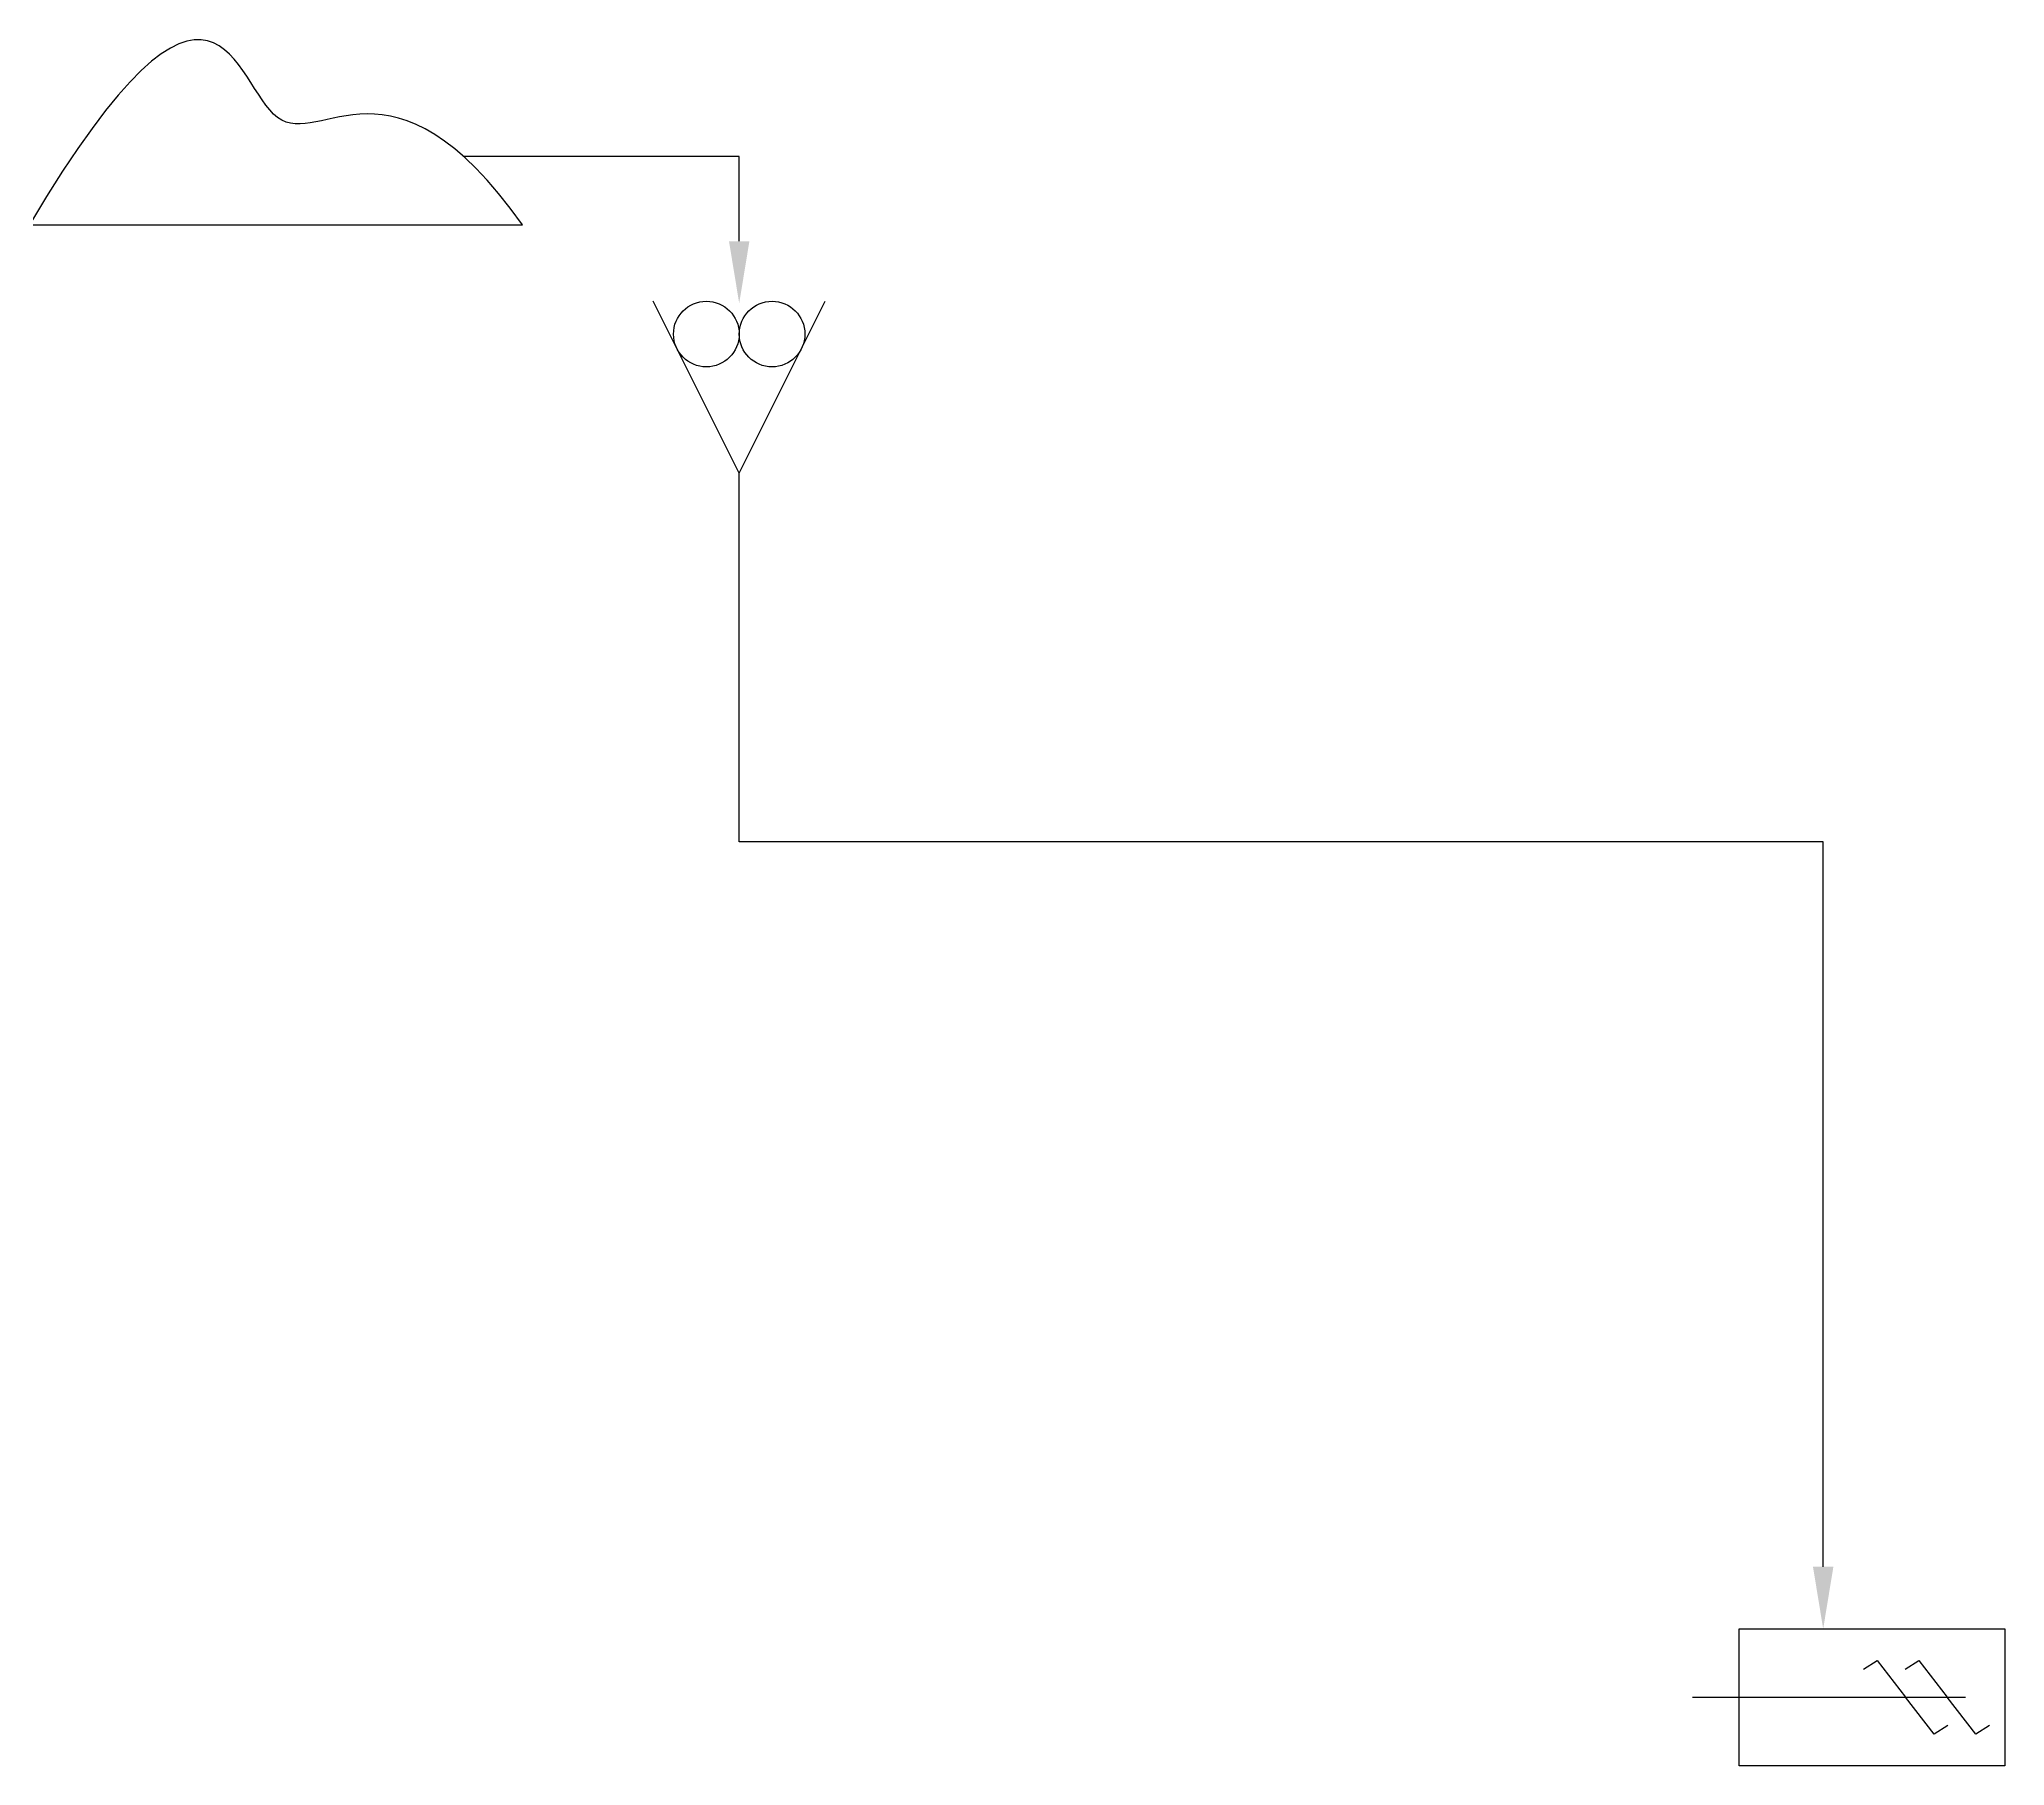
# Model space of a CAD drawing. Header units: millimetres. Extents: x 0 to 796, y 0 to 327.
# Drawn here: x 519.1 to 582.6, y 96.9 to 152.6 of the extents above; entities that cross this region are included whole.
import ezdxf
from ezdxf import colors
from ezdxf.entities.mleader import LeaderData, LeaderLine
from ezdxf.math import Vec2, Vec3

# ---------------------------------------------------------------- set-up
doc = ezdxf.new("R2010")
doc.units = ezdxf.units.MM
doc.header["$LTSCALE"] = 0.25
doc.header["$MEASUREMENT"] = 0
doc.styles.get("Standard").update_dxf_attribs({"font": 'arial.ttf', "height": 1.5})

msp = doc.modelspace()

# ---------------------------------------------------------------- linework, layer by layer
for p, q in [((541.701, 138.601), (544.476, 144.151)), ((572.478, 99.075), (581.294, 99.075))]:
    msp.add_line(p, q)
for points in [[(541.701, 138.601), (538.925, 144.151)], [(576.701, 113.589), (576.701, 126.698), (541.701, 126.698), (541.701, 138.601)], [(577.999, 99.982), (578.441, 100.267), (579.362, 99.075)], [(579.344, 99.982), (579.785, 100.267), (580.707, 99.075)], [(580.725, 98.168), (580.284, 97.882), (579.362, 99.075)], [(582.069, 98.168), (581.628, 97.882), (580.707, 99.075)]]:
    msp.add_lwpolyline(points)
msp.add_lwpolyline([(573.984, 101.284), (582.562, 101.284), (582.562, 96.866), (573.984, 96.866)], close=True)
for centre in [(540.64, 143.091), (542.761, 143.091)]:
    msp.add_circle(centre, 1.06)
msp.add_open_spline([(534.701, 146.621), (529.395, 146.621), (524.089, 146.621), (518.783, 146.621), (524.835, 156.788), (525.949, 145.472), (530.456, 152.599), (534.701, 146.621)], degree=3, knots=[0, 0, 0, 0, 1, 1, 1, 2, 3, 3, 3, 3])

# ---------------------------------------------------------------- leaders
ml = msp.add_multileader_mtext('Standard')
ml.set_content('')
ml.set_leader_properties()
ml.build(insert=Vec2(0, 0))
ml.multileader.update_dxf_attribs({"has_dogleg": 0, "dogleg_length": 0, "arrow_head_size": 2.005})
ctx = ml.context
ctx.base_point, ctx.char_height, ctx.arrow_head_size, ctx.landing_gap_size, ctx.plane_origin = Vec3(532.796, 148.83), 0.18, 2.005, 0.09, Vec3(541.701, 144.085)
notes = []
notes.append((ctx, [(0, (1, 1, 0), (532.796, 148.83), (-1, 0), 0, [(0, [(541.701, 144.085), (541.701, 148.83)], 0, [])])]))
ctx.mtext, ml.multileader.dxf.content_type = None, 0
ml = msp.add_multileader_mtext('Standard')
ml.set_content('')
ml.set_leader_properties()
ml.build(insert=Vec2(0, 0))
ml.multileader.update_dxf_attribs({"has_dogleg": 0, "dogleg_length": 0, "arrow_head_size": 2.005})
ctx = ml.context
ctx.base_point, ctx.char_height, ctx.arrow_head_size, ctx.landing_gap_size, ctx.plane_origin = Vec3(576.701, 113.589), 0.18, 2.005, 0.09, Vec3(576.701, 101.284)
notes.append((ctx, [(0, (1, 1, 0), (576.701, 113.589), (1, 0), 0, [(0, [(576.701, 101.284)], 0, [])])]))
ctx.mtext, ml.multileader.dxf.content_type = None, 0
for ctx, leaders in notes:
    for number, flags, end, landing, length, lines in leaders:
        leader = LeaderData()
        leader.index, (leader.has_last_leader_line, leader.has_dogleg_vector, leader.attachment_direction) = number, flags
        leader.last_leader_point, leader.dogleg_vector, leader.dogleg_length = Vec3(end), Vec3(landing), length
        for number, points, colour, breaks in lines:
            line = LeaderLine()
            line.index, line.vertices, line.color, line.breaks = number, Vec3.list(points), colors.encode_raw_color(colour), breaks
            leader.lines.append(line)
        ctx.leaders.append(leader)

doc.saveas('drawing.dxf')
